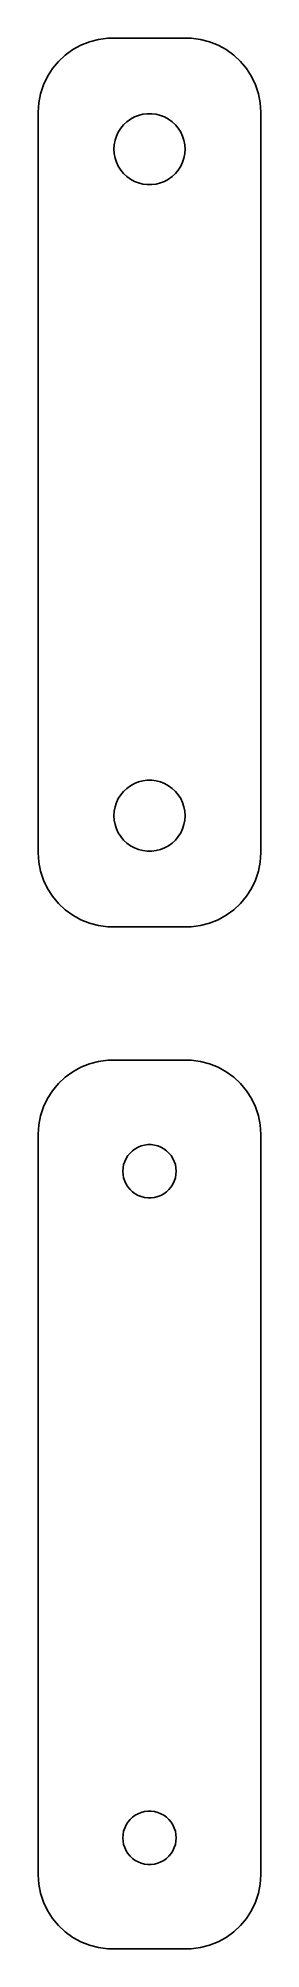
# Model space of a CAD drawing. Header units: metres. Extents: x -8 to 8, y 39 to 168.
import ezdxf

# ---------------------------------------------------------------- set-up
doc = ezdxf.new("R2010")
doc.units = ezdxf.units.M

msp = doc.modelspace()

# ---------------------------------------------------------------- linework, layer by layer
for p, q in [((-4.04507, 167.755), (-4.62889, 167.524)), ((-3.4369, 167.911), (-4.04507, 167.755)), ((-2.81395, 167.99), (-3.4369, 167.911)), ((2.81395, 167.99), (-2.81395, 167.99)), ((3.4369, 167.911), (2.81395, 167.99)), ((4.04507, 167.755), (3.4369, 167.911)), ((4.62889, 167.524), (4.04507, 167.755)), ((-6.14484, 166.423), (-6.54507, 165.939)), ((-5.68712, 166.853), (-6.14484, 166.423)), ((-5.17912, 167.222), (-5.68712, 166.853)), ((-4.62889, 167.524), (-5.17912, 167.222)), ((5.17912, 167.222), (4.62889, 167.524)), ((5.68712, 166.853), (5.17912, 167.222)), ((6.14484, 166.423), (5.68712, 166.853)), ((6.54507, 165.939), (6.14484, 166.423)), ((-6.88153, 165.409), (-7.14888, 164.841)), ((-6.54507, 165.939), (-6.88153, 165.409)), ((6.88153, 165.409), (6.54507, 165.939)), ((7.14888, 164.841), (6.88153, 165.409)), ((-7.34291, 164.243), (-7.46057, 163.627)), ((-7.14888, 164.841), (-7.34291, 164.243)), ((7.34291, 164.243), (7.14888, 164.841)), ((7.46057, 163.627), (7.34291, 164.243)), ((-7.46057, 163.627), (-7.5, 163)), ((-7.5, 163), (-7.5, 113)), ((-1.52982, 162.349), (-1.28598, 162.526)), ((-1.28598, 162.526), (-1.02187, 162.672)), ((-1.02187, 162.672), (-0.741638, 162.783)), ((-0.741638, 162.783), (-0.449707, 162.857)), ((-0.449707, 162.857), (-0.150696, 162.895)), ((-0.150696, 162.895), (0.150696, 162.895)), ((0.150696, 162.895), (0.449707, 162.857)), ((0.449707, 162.857), (0.741638, 162.783)), ((0.741638, 162.783), (1.02187, 162.672)), ((1.02187, 162.672), (1.28598, 162.526)), ((1.28598, 162.526), (1.52982, 162.349)), ((7.5, 163), (7.46057, 163.627)), ((7.5, 113), (7.5, 163)), ((-2.32458, 161.097), (-2.23146, 161.383)), ((-2.23146, 161.383), (-2.10313, 161.656)), ((-2.10313, 161.656), (-1.94164, 161.911)), ((-1.94164, 161.911), (-1.74951, 162.143)), ((-1.74951, 162.143), (-1.52982, 162.349)), ((1.52982, 162.349), (1.74951, 162.143)), ((1.74951, 162.143), (1.94164, 161.911)), ((1.94164, 161.911), (2.10313, 161.656)), ((2.10313, 161.656), (2.23146, 161.383)), ((2.23146, 161.383), (2.32458, 161.097)), ((-2.39999, 160.5), (-2.38107, 160.801)), ((-2.38107, 160.199), (-2.39999, 160.5)), ((-2.38107, 160.801), (-2.32458, 161.097)), ((-2.32458, 159.903), (-2.38107, 160.199)), ((2.32458, 161.097), (2.38107, 160.801)), ((2.38107, 160.199), (2.32458, 159.903)), ((2.38107, 160.801), (2.39999, 160.5)), ((2.39999, 160.5), (2.38107, 160.199)), ((-2.23146, 159.617), (-2.32458, 159.903)), ((-2.10313, 159.344), (-2.23146, 159.617)), ((-1.94164, 159.089), (-2.10313, 159.344)), ((-1.74951, 158.857), (-1.94164, 159.089)), ((-1.52982, 158.651), (-1.74951, 158.857)), ((-1.28598, 158.474), (-1.52982, 158.651)), ((1.52982, 158.651), (1.28598, 158.474)), ((1.74951, 158.857), (1.52982, 158.651)), ((1.94164, 159.089), (1.74951, 158.857)), ((2.10313, 159.344), (1.94164, 159.089)), ((2.23146, 159.617), (2.10313, 159.344)), ((2.32458, 159.903), (2.23146, 159.617)), ((-1.02187, 158.328), (-1.28598, 158.474)), ((-0.741638, 158.217), (-1.02187, 158.328)), ((-0.449707, 158.143), (-0.741638, 158.217)), ((-0.150696, 158.105), (-0.449707, 158.143)), ((0.150696, 158.105), (-0.150696, 158.105)), ((0.449707, 158.143), (0.150696, 158.105)), ((0.741638, 158.217), (0.449707, 158.143)), ((1.02187, 158.328), (0.741638, 158.217)), ((1.28598, 158.474), (1.02187, 158.328)), ((-1.52982, 117.349), (-1.28598, 117.526)), ((-1.28598, 117.526), (-1.02187, 117.672)), ((-1.02187, 117.672), (-0.741638, 117.783)), ((-0.741638, 117.783), (-0.449707, 117.857)), ((-0.449707, 117.857), (-0.150696, 117.895)), ((-0.150696, 117.895), (0.150696, 117.895)), ((0.150696, 117.895), (0.449707, 117.857)), ((0.449707, 117.857), (0.741638, 117.783)), ((0.741638, 117.783), (1.02187, 117.672)), ((1.02187, 117.672), (1.28598, 117.526)), ((1.28598, 117.526), (1.52982, 117.349)), ((-2.38107, 115.801), (-2.32458, 116.097)), ((-2.32458, 116.097), (-2.23146, 116.383)), ((-2.23146, 116.383), (-2.10313, 116.656)), ((-2.10313, 116.656), (-1.94164, 116.911)), ((-1.94164, 116.911), (-1.74951, 117.143)), ((-1.74951, 117.143), (-1.52982, 117.349)), ((1.52982, 117.349), (1.74951, 117.143)), ((1.74951, 117.143), (1.94164, 116.911)), ((1.94164, 116.911), (2.10313, 116.656)), ((2.10313, 116.656), (2.23146, 116.383)), ((2.23146, 116.383), (2.32458, 116.097)), ((2.32458, 116.097), (2.38107, 115.801)), ((-2.39999, 115.5), (-2.38107, 115.801)), ((-2.38107, 115.199), (-2.39999, 115.5)), ((-2.32458, 114.903), (-2.38107, 115.199)), ((-2.23146, 114.617), (-2.32458, 114.903)), ((2.32458, 114.903), (2.23146, 114.617)), ((2.38107, 115.199), (2.32458, 114.903)), ((2.38107, 115.801), (2.39999, 115.5)), ((2.39999, 115.5), (2.38107, 115.199)), ((-2.10313, 114.344), (-2.23146, 114.617)), ((-1.94164, 114.089), (-2.10313, 114.344)), ((-1.74951, 113.857), (-1.94164, 114.089)), ((-1.52982, 113.651), (-1.74951, 113.857)), ((-1.28598, 113.474), (-1.52982, 113.651)), ((1.52982, 113.651), (1.28598, 113.474)), ((1.74951, 113.857), (1.52982, 113.651)), ((1.94164, 114.089), (1.74951, 113.857)), ((2.10313, 114.344), (1.94164, 114.089)), ((2.23146, 114.617), (2.10313, 114.344)), ((-7.5, 113), (-7.46057, 112.373)), ((-7.46057, 112.373), (-7.34291, 111.757)), ((-1.02187, 113.328), (-1.28598, 113.474)), ((-0.741638, 113.217), (-1.02187, 113.328)), ((-0.449707, 113.143), (-0.741638, 113.217)), ((-0.150696, 113.105), (-0.449707, 113.143)), ((0.150696, 113.105), (-0.150696, 113.105)), ((0.449707, 113.143), (0.150696, 113.105)), ((0.741638, 113.217), (0.449707, 113.143)), ((1.02187, 113.328), (0.741638, 113.217)), ((1.28598, 113.474), (1.02187, 113.328)), ((7.34291, 111.757), (7.46057, 112.373)), ((7.46057, 112.373), (7.5, 113)), ((-7.34291, 111.757), (-7.14888, 111.159)), ((-7.14888, 111.159), (-6.88153, 110.591)), ((6.88153, 110.591), (7.14888, 111.159)), ((7.14888, 111.159), (7.34291, 111.757)), ((-6.88153, 110.591), (-6.54507, 110.061)), ((-6.54507, 110.061), (-6.14484, 109.577)), ((6.14484, 109.577), (6.54507, 110.061)), ((6.54507, 110.061), (6.88153, 110.591)), ((-6.14484, 109.577), (-5.68712, 109.147)), ((-5.68712, 109.147), (-5.17912, 108.778)), ((-5.17912, 108.778), (-4.62889, 108.476)), ((-4.62889, 108.476), (-4.04507, 108.245)), ((4.04507, 108.245), (4.62889, 108.476)), ((4.62889, 108.476), (5.17912, 108.778)), ((5.17912, 108.778), (5.68712, 109.147)), ((5.68712, 109.147), (6.14484, 109.577)), ((-4.04507, 108.245), (-3.4369, 108.089)), ((-3.4369, 108.089), (-2.81395, 108.01)), ((-2.81395, 108.01), (2.81395, 108.01)), ((2.81395, 108.01), (3.4369, 108.089)), ((3.4369, 108.089), (4.04507, 108.245)), ((-5.17912, 98.2216), (-5.68712, 97.8526)), ((-4.62889, 98.5241), (-5.17912, 98.2216)), ((-4.04507, 98.7553), (-4.62889, 98.5241)), ((-3.4369, 98.9114), (-4.04507, 98.7553)), ((-2.81395, 98.9901), (-3.4369, 98.9114)), ((2.81395, 98.9901), (-2.81395, 98.9901)), ((3.4369, 98.9114), (2.81395, 98.9901)), ((4.04507, 98.7553), (3.4369, 98.9114)), ((4.62889, 98.5241), (4.04507, 98.7553)), ((5.17912, 98.2216), (4.62889, 98.5241)), ((5.68712, 97.8526), (5.17912, 98.2216)), ((-6.54507, 96.9389), (-6.88153, 96.4088)), ((-6.14484, 97.4227), (-6.54507, 96.9389)), ((-5.68712, 97.8526), (-6.14484, 97.4227)), ((6.14484, 97.4227), (5.68712, 97.8526)), ((6.54507, 96.9389), (6.14484, 97.4227)), ((6.88153, 96.4088), (6.54507, 96.9389)), ((-7.14888, 95.8406), (-7.34291, 95.2434)), ((-6.88153, 96.4088), (-7.14888, 95.8406)), ((7.14888, 95.8406), (6.88153, 96.4088)), ((7.34291, 95.2434), (7.14888, 95.8406)), ((-7.46057, 94.6267), (-7.5, 94)), ((-7.34291, 95.2434), (-7.46057, 94.6267)), ((7.46057, 94.6267), (7.34291, 95.2434)), ((7.5, 94), (7.46057, 94.6267)), ((-7.5, 94), (-7.5, 44)), ((-1.31213, 92.7322), (-1.14735, 92.8869)), ((-1.14735, 92.8869), (-0.964478, 93.0198)), ((-0.964478, 93.0198), (-0.766388, 93.1287)), ((-0.766388, 93.1287), (-0.556229, 93.2119)), ((-0.556229, 93.2119), (-0.33728, 93.2681)), ((-0.33728, 93.2681), (-0.113022, 93.2964)), ((-0.113022, 93.2964), (0.113022, 93.2964)), ((0.113022, 93.2964), (0.33728, 93.2681)), ((0.33728, 93.2681), (0.556229, 93.2119)), ((0.556229, 93.2119), (0.766388, 93.1287)), ((0.766388, 93.1287), (0.964478, 93.0198)), ((0.964478, 93.0198), (1.14735, 92.8869)), ((1.14735, 92.8869), (1.31213, 92.7322)), ((7.5, 44), (7.5, 94)), ((-1.79999, 91.5), (-1.7858, 91.7256)), ((-1.7858, 91.7256), (-1.74344, 91.9476)), ((-1.74344, 91.9476), (-1.67358, 92.1626)), ((-1.67358, 92.1626), (-1.57735, 92.3672)), ((-1.57735, 92.3672), (-1.45622, 92.558)), ((-1.45622, 92.558), (-1.31213, 92.7322)), ((1.31213, 92.7322), (1.45622, 92.558)), ((1.45622, 92.558), (1.57735, 92.3672)), ((1.57735, 92.3672), (1.67358, 92.1626)), ((1.67358, 92.1626), (1.74344, 91.9476)), ((1.74344, 91.9476), (1.7858, 91.7256)), ((1.7858, 91.7256), (1.79999, 91.5)), ((-1.7858, 91.2744), (-1.79999, 91.5)), ((-1.74344, 91.0524), (-1.7858, 91.2744)), ((-1.67358, 90.8374), (-1.74344, 91.0524)), ((-1.57735, 90.6328), (-1.67358, 90.8374)), ((-1.45622, 90.442), (-1.57735, 90.6328)), ((-1.31213, 90.2678), (-1.45622, 90.442)), ((1.45622, 90.442), (1.31213, 90.2678)), ((1.57735, 90.6328), (1.45622, 90.442)), ((1.67358, 90.8374), (1.57735, 90.6328)), ((1.74344, 91.0524), (1.67358, 90.8374)), ((1.7858, 91.2744), (1.74344, 91.0524)), ((1.79999, 91.5), (1.7858, 91.2744)), ((-1.14735, 90.1131), (-1.31213, 90.2678)), ((-0.964478, 89.9802), (-1.14735, 90.1131)), ((-0.766388, 89.8713), (-0.964478, 89.9802)), ((-0.556229, 89.7881), (-0.766388, 89.8713)), ((-0.33728, 89.7319), (-0.556229, 89.7881)), ((-0.113022, 89.7036), (-0.33728, 89.7319)), ((0.113022, 89.7036), (-0.113022, 89.7036)), ((0.33728, 89.7319), (0.113022, 89.7036)), ((0.556229, 89.7881), (0.33728, 89.7319)), ((0.766388, 89.8713), (0.556229, 89.7881)), ((0.964478, 89.9802), (0.766388, 89.8713)), ((1.14735, 90.1131), (0.964478, 89.9802)), ((1.31213, 90.2678), (1.14735, 90.1131)), ((-1.45622, 47.558), (-1.31213, 47.7322)), ((-1.31213, 47.7322), (-1.14735, 47.8869)), ((-1.14735, 47.8869), (-0.964478, 48.0198)), ((-0.964478, 48.0198), (-0.766388, 48.1287)), ((-0.766388, 48.1287), (-0.556229, 48.2119)), ((-0.556229, 48.2119), (-0.33728, 48.2681)), ((-0.33728, 48.2681), (-0.113022, 48.2964)), ((-0.113022, 48.2964), (0.113022, 48.2964)), ((0.113022, 48.2964), (0.33728, 48.2681)), ((0.33728, 48.2681), (0.556229, 48.2119)), ((0.556229, 48.2119), (0.766388, 48.1287)), ((0.766388, 48.1287), (0.964478, 48.0198)), ((0.964478, 48.0198), (1.14735, 47.8869)), ((1.14735, 47.8869), (1.31213, 47.7322)), ((1.31213, 47.7322), (1.45622, 47.558)), ((-1.79999, 46.5), (-1.7858, 46.7256)), ((-1.7858, 46.2744), (-1.79999, 46.5)), ((-1.7858, 46.7256), (-1.74344, 46.9476)), ((-1.74344, 46.9476), (-1.67358, 47.1626)), ((-1.67358, 47.1626), (-1.57735, 47.3672)), ((-1.57735, 47.3672), (-1.45622, 47.558)), ((1.45622, 47.558), (1.57735, 47.3672)), ((1.57735, 47.3672), (1.67358, 47.1626)), ((1.67358, 47.1626), (1.74344, 46.9476)), ((1.74344, 46.9476), (1.7858, 46.7256)), ((1.7858, 46.7256), (1.79999, 46.5)), ((1.79999, 46.5), (1.7858, 46.2744)), ((-1.74344, 46.0524), (-1.7858, 46.2744)), ((-1.67358, 45.8374), (-1.74344, 46.0524)), ((-1.57735, 45.6328), (-1.67358, 45.8374)), ((-1.45622, 45.442), (-1.57735, 45.6328)), ((-1.31213, 45.2678), (-1.45622, 45.442)), ((-1.14735, 45.1131), (-1.31213, 45.2678)), ((1.31213, 45.2678), (1.14735, 45.1131)), ((1.45622, 45.442), (1.31213, 45.2678)), ((1.57735, 45.6328), (1.45622, 45.442)), ((1.67358, 45.8374), (1.57735, 45.6328)), ((1.74344, 46.0524), (1.67358, 45.8374)), ((1.7858, 46.2744), (1.74344, 46.0524)), ((-7.5, 44), (-7.46057, 43.3733)), ((-0.964478, 44.9802), (-1.14735, 45.1131)), ((-0.766388, 44.8713), (-0.964478, 44.9802)), ((-0.556229, 44.7881), (-0.766388, 44.8713)), ((-0.33728, 44.7319), (-0.556229, 44.7881)), ((-0.113022, 44.7036), (-0.33728, 44.7319)), ((0.113022, 44.7036), (-0.113022, 44.7036)), ((0.33728, 44.7319), (0.113022, 44.7036)), ((0.556229, 44.7881), (0.33728, 44.7319)), ((0.766388, 44.8713), (0.556229, 44.7881)), ((0.964478, 44.9802), (0.766388, 44.8713)), ((1.14735, 45.1131), (0.964478, 44.9802)), ((7.46057, 43.3733), (7.5, 44)), ((-7.46057, 43.3733), (-7.34291, 42.7566)), ((-7.34291, 42.7566), (-7.14888, 42.1594)), ((7.14888, 42.1594), (7.34291, 42.7566)), ((7.34291, 42.7566), (7.46057, 43.3733)), ((-7.14888, 42.1594), (-6.88153, 41.5912)), ((-6.88153, 41.5912), (-6.54507, 41.0611)), ((6.54507, 41.0611), (6.88153, 41.5912)), ((6.88153, 41.5912), (7.14888, 42.1594)), ((-6.54507, 41.0611), (-6.14484, 40.5773)), ((-6.14484, 40.5773), (-5.68712, 40.1474)), ((-5.68712, 40.1474), (-5.17912, 39.7784)), ((5.17912, 39.7784), (5.68712, 40.1474)), ((5.68712, 40.1474), (6.14484, 40.5773)), ((6.14484, 40.5773), (6.54507, 41.0611)), ((-5.17912, 39.7784), (-4.62889, 39.4759)), ((-4.62889, 39.4759), (-4.04507, 39.2447)), ((-4.04507, 39.2447), (-3.4369, 39.0886)), ((-3.4369, 39.0886), (-2.81395, 39.0099)), ((-2.81395, 39.0099), (2.81395, 39.0099)), ((2.81395, 39.0099), (3.4369, 39.0886)), ((3.4369, 39.0886), (4.04507, 39.2447)), ((4.04507, 39.2447), (4.62889, 39.4759)), ((4.62889, 39.4759), (5.17912, 39.7784))]:
    msp.add_line(p, q)

doc.saveas('drawing.dxf')
